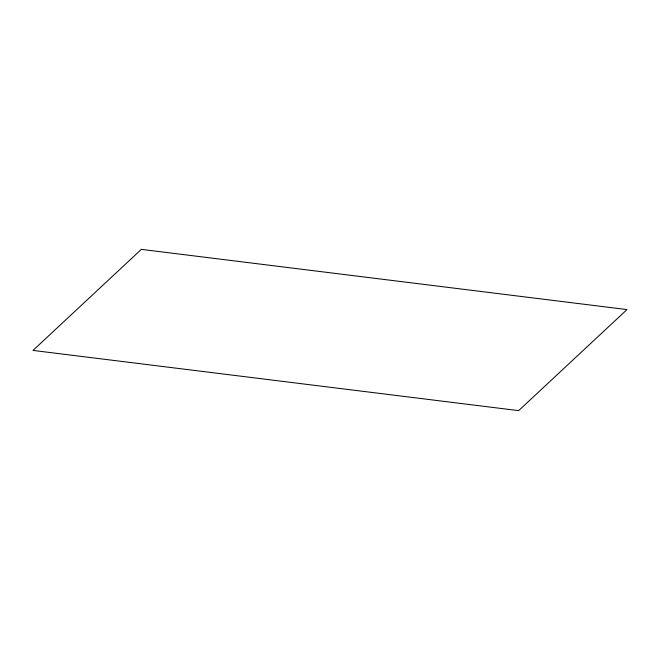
<?xml version="1.0" encoding="UTF-8"?>
<svg xmlns="http://www.w3.org/2000/svg" width="660" height="660" viewBox="0 0 660 660"><rect width="100%" height="100%" fill="white"/><g stroke="black" fill="none" stroke-linecap="round" stroke-linejoin="round"><path stroke-width="0.99" d="M141.347 249.364L33 350.419L518.653 410.635L627 309.581L141.347 249.364"/></g></svg>
